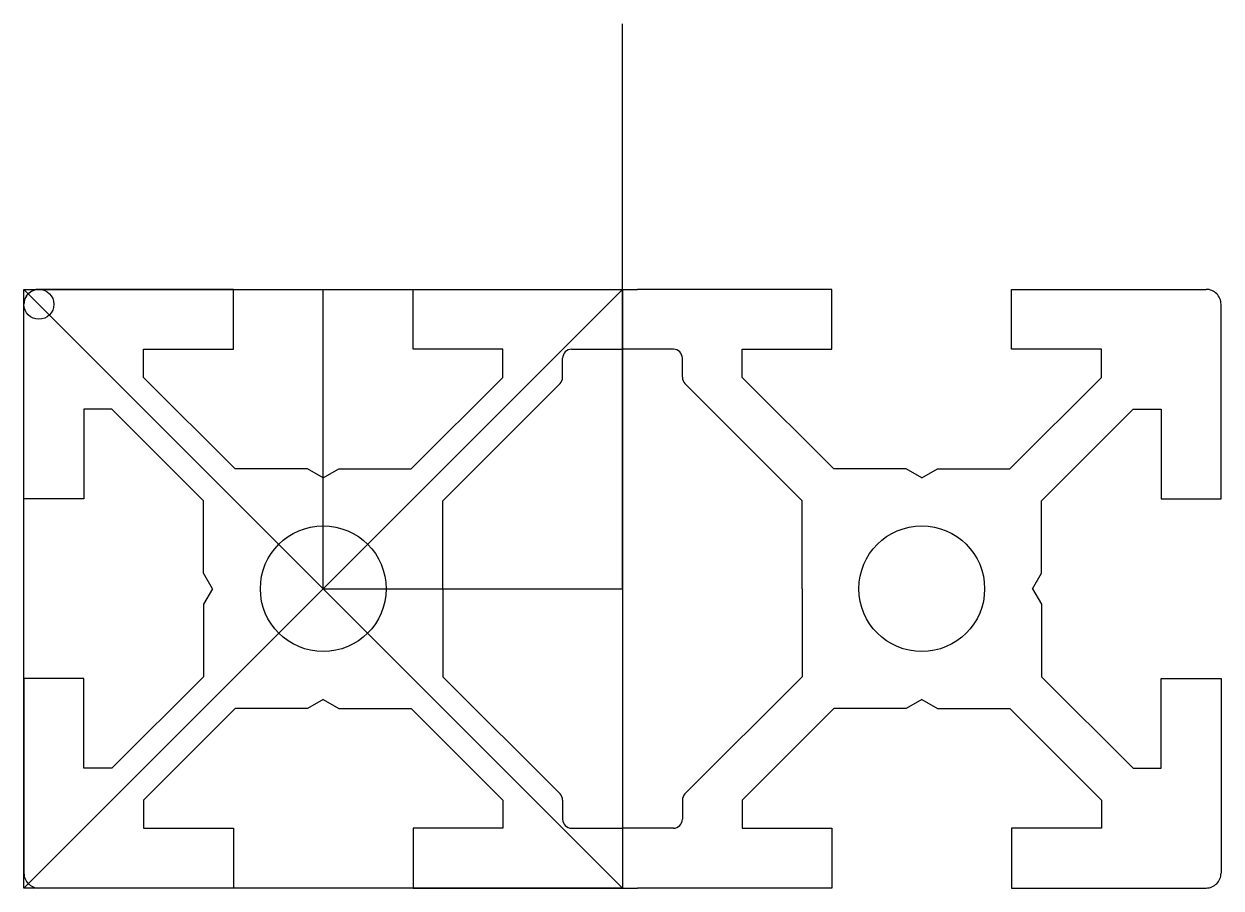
# Model space of a CAD drawing. Header units: millimetres. Extents: x -20 to 20, y -10 to 18.9.
import ezdxf

# ---------------------------------------------------------------- set-up
doc = ezdxf.new("R2010")
doc.units = ezdxf.units.MM
doc.layers.get('0').update_dxf_attribs({"linetype": 'CONTINUOUS'})

msp = doc.modelspace()

# ---------------------------------------------------------------- linework, layer by layer
for p, q in [((0, 0), (0, 18.866)), ((-20, 10), (0, -10)), ((0, 10), (-20, -10)), ((-13, 10), (-19.5, 10)), ((-13, 8), (-13, 10)), ((-10, 0), (-10, 10)), ((-7, 8), (-7, 10)), ((-7, 10), (-0.5, 10)), ((-0.5, 10), (0.5, 10)), ((7, 10), (0.5, 10)), ((7, 8), (7, 10)), ((13, 8), (13, 10)), ((13, 10), (19.5, 10)), ((-20, 3), (-20, 9.5)), ((20, 3), (20, 9.5)), ((-16, 7.061), (-16, 8)), ((-16, 8), (-13, 8)), ((-4, 8), (-7, 8)), ((-4, 7.061), (-4, 8)), ((-2, 7.064), (-2, 7.7)), ((-1.7, 8), (0, 8)), ((1.7, 8), (0, 8)), ((2, 7.064), (2, 7.7)), ((4, 7.061), (4, 8)), ((4, 8), (7, 8)), ((16, 8), (13, 8)), ((16, 7.061), (16, 8)), ((-12.939, 4), (-16, 7.061)), ((-7.061, 4), (-4, 7.061)), ((-6, 2.939), (-2.088, 6.851)), ((6, 2.939), (2.088, 6.851)), ((7.061, 4), (4, 7.061)), ((12.939, 4), (16, 7.061)), ((-17.061, 6), (-18, 6)), ((-18, 6), (-18, 3)), ((-14, 2.939), (-17.061, 6)), ((14, 2.939), (17.061, 6)), ((17.061, 6), (18, 6)), ((18, 6), (18, 3)), ((-10.52, 4), (-12.939, 4)), ((-10, 3.7), (-10.52, 4)), ((-10, 3.7), (-9.48, 4)), ((-9.48, 4), (-7.061, 4)), ((9.48, 4), (7.061, 4)), ((10, 3.7), (9.48, 4)), ((10, 3.7), (10.52, 4)), ((10.52, 4), (12.939, 4)), ((-18, 3), (-20, 3)), ((-14, 0.52), (-14, 2.939)), ((-6, 0), (-6, 2.939)), ((6, 0), (6, 2.939)), ((14, 0.52), (14, 2.939)), ((18, 3), (20, 3)), ((-13.7, 0), (-14, 0.52)), ((13.7, 0), (14, 0.52)), ((-13.7, 0), (-14, -0.52)), ((-10, 0), (0, 0)), ((-6, 0), (-6, -2.939)), ((6, 0), (6, -2.939)), ((13.7, 0), (14, -0.52)), ((-14, -0.52), (-14, -2.939)), ((14, -0.52), (14, -2.939)), ((-18, -3), (-20, -3)), ((-20, -3), (-20, -9.5)), ((-18, -6), (-18, -3)), ((-14, -2.939), (-17.061, -6)), ((-6, -2.939), (-2.088, -6.851)), ((6, -2.939), (2.088, -6.851)), ((14, -2.939), (17.061, -6)), ((18, -6), (18, -3)), ((18, -3), (20, -3)), ((20, -3), (20, -9.5)), ((-12.939, -4), (-16, -7.061)), ((-10.52, -4), (-12.939, -4)), ((-10, -3.7), (-10.52, -4)), ((-10, -3.7), (-9.48, -4)), ((-9.48, -4), (-7.061, -4)), ((-7.061, -4), (-4, -7.061)), ((7.061, -4), (4, -7.061)), ((9.48, -4), (7.061, -4)), ((10, -3.7), (9.48, -4)), ((10, -3.7), (10.52, -4)), ((10.52, -4), (12.939, -4)), ((12.939, -4), (16, -7.061)), ((-17.061, -6), (-18, -6)), ((17.061, -6), (18, -6)), ((-16, -7.061), (-16, -8)), ((-4, -7.061), (-4, -8)), ((-2, -7.064), (-2, -7.7)), ((2, -7.064), (2, -7.7)), ((4, -7.061), (4, -8)), ((16, -7.061), (16, -8)), ((-16, -8), (-13, -8)), ((-13, -8), (-13, -10)), ((-4, -8), (-7, -8)), ((-7, -8), (-7, -10)), ((-1.7, -8), (0, -8)), ((1.7, -8), (0, -8)), ((4, -8), (7, -8)), ((7, -8), (7, -10)), ((16, -8), (13, -8)), ((13, -8), (13, -10)), ((-13, -10), (-19.5, -10)), ((-7, -10), (-0.5, -10)), ((-0.5, -10), (0.5, -10)), ((7, -10), (0.5, -10)), ((13, -10), (19.5, -10))]:
    msp.add_line(p, q)
msp.add_lwpolyline([(-20, 10), (0, 10), (0, -10), (-20, -10)], close=True)
for centre, radius in [((-19.5, 9.5), 0.5), ((-10, 0), 2.1), ((10, 0), 2.1)]:
    msp.add_circle(centre, radius)
for centre, radius, start, end in [((-19.5, 9.5), 0.5, 135, 180), ((-19.5, 9.5), 0.5, 90, 135), ((19.5, 9.5), 0.5, 45, 90), ((19.5, 9.5), 0.5, 0, 45), ((-1.7, 7.7), 0.3, 90, 180), ((1.7, 7.7), 0.3, 0, 90), ((-2.3, 7.064), 0.3, -45, 0), ((2.3, 7.064), 0.3, 180, 225), ((-2.3, -7.064), 0.3, 0, 45), ((2.3, -7.064), 0.3, 135, 180), ((-1.7, -7.7), 0.3, 180, 270), ((1.7, -7.7), 0.3, -90, 0), ((-19.5, -9.5), 0.5, 180, 225), ((19.5, -9.5), 0.5, -45, 0), ((-19.5, -9.5), 0.5, 225, 270), ((19.5, -9.5), 0.5, 270, 315)]:
    msp.add_arc(centre, radius, start, end)

doc.saveas('drawing.dxf')
